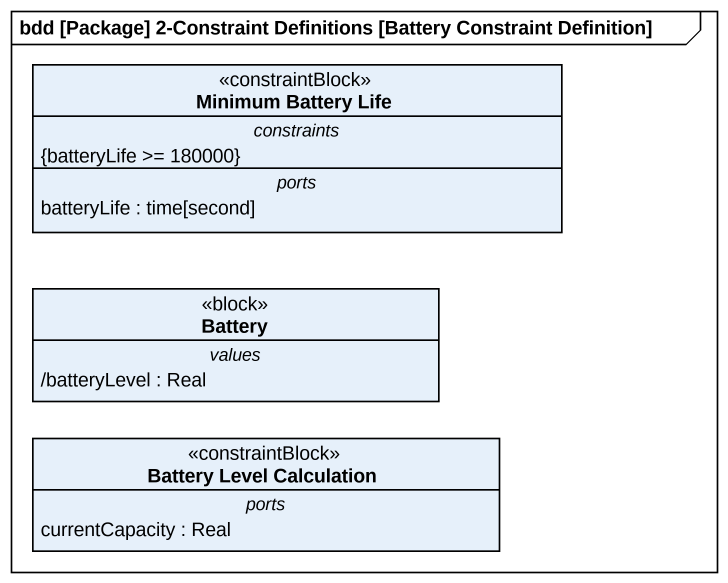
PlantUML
@startuml
mainframe bdd [Package] 2-Constraint Definitions [Battery Constraint Definition]
hide circle
hide empty members
class "Minimum Battery Life" as Minimum_Battery_Life <<constraintBlock>> {
  -- constraints --
  {batteryLife >= 180000}
  -- ports --
  batteryLife : time[second]
}
class Battery <<block>> {
  -- values --
  /batteryLevel : Real
}
class "Battery Level Calculation" as Battery_Level_Calculation <<constraintBlock>> {
  -- ports --
  currentCapacity : Real
}
@enduml
